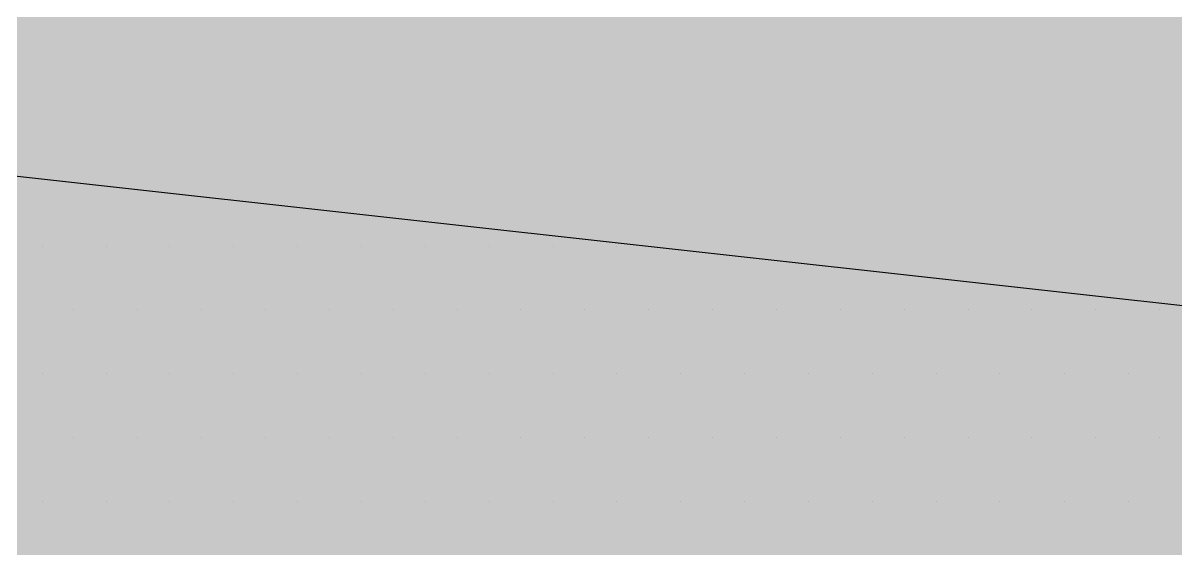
# Paper-space layout 'Layout1' of a CAD drawing. Extents: x -43 to 2298, y -18 to 768.
# Drawn here: x 742.631 to 743.624, y 387.398 to 387.85 of the extents above; entities that cross this region are included whole.
import ezdxf

# ---------------------------------------------------------------- set-up
doc = ezdxf.new("R2010")
doc.units = 0
doc.header["$LTSCALE"] = 2
doc.linetypes.add('CACHEX2', pattern=[0.75, 0.5, -0.25])
doc.layers.add('CARTOUCHE', color=7, linetype='Continuous')
doc.layers.add('LOGO', color=7, linetype='Continuous')

# ---------------------------------------------------------------- blocks, each defined once
blk = doc.blocks.new('A$C715108E3')
at = {"layer": 'LOGO', "color": 131}
for p, q in [((1.6762, -3.6077), (1.6762, -3.6077)), ((1.7681, -3.6077), (1.7681, -3.6077)), ((1.8591, -3.6077), (1.8591, -3.6077)), ((1.9512, -3.6077), (1.9512, -3.6077)), ((2.0432, -3.6077), (2.0432, -3.6077)), ((2.1344, -3.6077), (2.1344, -3.6077)), ((2.2265, -3.6077), (2.2265, -3.6077)), ((2.3183, -3.6077), (2.3183, -3.6077)), ((2.4101, -3.6077), (2.4101, -3.6077)), ((2.5018, -3.6077), (2.5018, -3.6077)), ((1.722, -3.699), (1.722, -3.699)), ((1.8138, -3.699), (1.8138, -3.699)), ((1.9056, -3.699), (1.9056, -3.699)), ((1.9969, -3.699), (1.9969, -3.699)), ((2.0889, -3.699), (2.0889, -3.699)), ((2.1807, -3.699), (2.1807, -3.699)), ((2.2726, -3.699), (2.2726, -3.699)), ((2.364, -3.699), (2.364, -3.699)), ((2.4559, -3.699), (2.4559, -3.699)), ((2.5477, -3.699), (2.5477, -3.699)), ((2.639, -3.699), (2.639, -3.699)), ((2.731, -3.699), (2.731, -3.699)), ((2.823, -3.699), (2.823, -3.699)), ((2.9143, -3.699), (2.9143, -3.699)), ((3.0061, -3.699), (3.0061, -3.699)), ((3.0979, -3.699), (3.0979, -3.699)), ((3.1896, -3.699), (3.1896, -3.699)), ((3.2816, -3.699), (3.2816, -3.699)), ((1.6762, -3.7904), (1.6762, -3.7904)), ((1.7681, -3.7904), (1.7681, -3.7904)), ((1.8591, -3.7904), (1.8591, -3.7904)), ((1.9512, -3.7904), (1.9512, -3.7904)), ((2.0432, -3.7904), (2.0432, -3.7904)), ((2.1344, -3.7904), (2.1344, -3.7904)), ((2.2265, -3.7904), (2.2265, -3.7904)), ((2.3183, -3.7904), (2.3183, -3.7904)), ((2.4101, -3.7904), (2.4101, -3.7904)), ((2.5018, -3.7904), (2.5018, -3.7904)), ((2.5934, -3.7904), (2.5934, -3.7904)), ((2.6854, -3.7904), (2.6854, -3.7904)), ((2.7767, -3.7904), (2.7767, -3.7904)), ((2.8687, -3.7904), (2.8687, -3.7904)), ((2.9608, -3.7904), (2.9608, -3.7904)), ((3.0518, -3.7904), (3.0518, -3.7904)), ((3.1439, -3.7904), (3.1439, -3.7904)), ((3.2359, -3.7904), (3.2359, -3.7904)), ((1.722, -3.8826), (1.722, -3.8826)), ((1.8138, -3.8826), (1.8138, -3.8826)), ((1.9056, -3.8826), (1.9056, -3.8826)), ((1.9969, -3.8826), (1.9969, -3.8826)), ((2.0889, -3.8826), (2.0889, -3.8826)), ((2.1807, -3.8826), (2.1807, -3.8826)), ((2.2726, -3.8826), (2.2726, -3.8826)), ((2.364, -3.8826), (2.364, -3.8826)), ((2.4559, -3.8826), (2.4559, -3.8826)), ((2.5477, -3.8826), (2.5477, -3.8826)), ((2.639, -3.8826), (2.639, -3.8826)), ((2.731, -3.8826), (2.731, -3.8826)), ((2.823, -3.8826), (2.823, -3.8826)), ((2.9143, -3.8826), (2.9143, -3.8826)), ((3.0061, -3.8826), (3.0061, -3.8826)), ((3.0979, -3.8826), (3.0979, -3.8826)), ((3.1896, -3.8826), (3.1896, -3.8826)), ((3.2816, -3.8826), (3.2816, -3.8826)), ((1.6762, -3.9741), (1.6762, -3.9741)), ((1.7681, -3.9741), (1.7681, -3.9741)), ((1.8591, -3.9741), (1.8591, -3.9741)), ((1.9512, -3.9741), (1.9512, -3.9741)), ((2.0432, -3.9741), (2.0432, -3.9741)), ((2.1344, -3.9741), (2.1344, -3.9741)), ((2.2265, -3.9741), (2.2265, -3.9741)), ((2.3183, -3.9741), (2.3183, -3.9741)), ((2.4101, -3.9741), (2.4101, -3.9741)), ((2.5018, -3.9741), (2.5018, -3.9741)), ((2.5934, -3.9741), (2.5934, -3.9741)), ((2.6854, -3.9741), (2.6854, -3.9741)), ((2.7767, -3.9741), (2.7767, -3.9741)), ((2.8687, -3.9741), (2.8687, -3.9741)), ((2.9608, -3.9741), (2.9608, -3.9741)), ((3.0518, -3.9741), (3.0518, -3.9741)), ((3.1439, -3.9741), (3.1439, -3.9741)), ((3.2359, -3.9741), (3.2359, -3.9741))]:
    blk.add_line(p, q, dxfattribs=at)
blk.add_lwpolyline([(4.8497, -5.4935), (3.9051, -3.7588), (-0.4601, -3.2749), (1.2763, -0.8417), (0, 0), (-1.7101, -2.322), (-3.5228, 1.6324), (-4.3907, 1.9382), (-5.4878, 2.0402), (-2.8588, -3.8274), (-4.4672, -5.9198), (-4.8244, -3.2921), (-5.1561, -2.8832), (-5.6923, -1.5053), (-6.7131, -2.8584), (-7.4026, -1.3018), (-8.4999, -2.7561), (-7.811, -4.4145)], dxfattribs=at)
blk = doc.blocks.new('A$C581E6685')
at = {"layer": 'LOGO', "color": 32, "linetype": 'CACHEX2', "ltscale": 1.5}
blk.add_ellipse((-38.0538, 23.8138), major_axis=(-19.0311, -3.534), ratio=0.590567, dxfattribs=at)
at = {"layer": 'LOGO', "color": 32}
blk.add_ellipse((-37.6144, 23.8499), major_axis=(-13.5768, -4.2839), ratio=0.791971, dxfattribs=at)
at = {"layer": 'CARTOUCHE'}
blk.add_blockref('A$C715108E3', (-31.6739, 36.3189), dxfattribs=at)
blk = doc.blocks.new('miniLogo')
at = {"layer": 'CARTOUCHE', "true_color": 0xffffff}
h = blk.add_hatch(color=7, dxfattribs=at)
h.dxf.hatch_style = 1
edge = h.paths.add_edge_path()
edge.add_spline(control_points=[(960.74149, 27.42506), (960.74149, 16.5339), (960.74149, 5.64274), (960.74149, 1.80274), (964.58149, 1.80274), (1010.12076, 1.80274), (1055.66003, 1.80274), (1059.50003, 1.80274), (1059.50003, 5.64274), (1059.50003, 16.5339), (1059.50003, 27.42506), (1059.50003, 31.26506), (1055.66003, 31.26506), (1010.12076, 31.26506), (964.58149, 31.26506), (960.74149, 31.26506), (960.74149, 27.42506)], knot_values=[0, 0, 0, 1, 1, 2.570796, 2.570796, 3.570796, 3.570796, 5.141593, 5.141593, 6.141593, 6.141593, 7.712389, 7.712389, 8.712389, 8.712389, 10.283185, 10.283185, 10.283185], weights=[1, 1, 1, 0.707107, 1, 1, 1, 0.707107, 1, 1, 1, 0.707107, 1, 1, 1, 0.707107, 1], degree=2, periodic=0)
at = {"layer": 'CARTOUCHE'}
blk.add_rational_spline([(960.74149, 27.42506), (960.74149, 16.5339), (960.74149, 5.64274), (960.74149, 1.80274), (964.58149, 1.80274), (1010.12076, 1.80274), (1055.66003, 1.80274), (1059.50003, 1.80274), (1059.50003, 5.64274), (1059.50003, 16.5339), (1059.50003, 27.42506), (1059.50003, 31.26506), (1055.66003, 31.26506), (1010.12076, 31.26506), (964.58149, 31.26506), (960.74149, 31.26506), (960.74149, 27.42506)], [1, 1, 1, 0.707106781187, 1, 1, 1, 0.707106781187, 1, 1, 1, 0.707106781187, 1, 1, 1, 0.707106781187, 1], degree=2, knots=[0, 0, 0, 1, 1, 2.570796, 2.570796, 3.570796, 3.570796, 5.141593, 5.141593, 6.141593, 6.141593, 7.712389, 7.712389, 8.712389, 8.712389, 10.283185, 10.283185, 10.283185], dxfattribs=at)
at = {"layer": 'CARTOUCHE', "xscale": 0.6, "yscale": 0.6, "zscale": 0.6}
blk.add_blockref('A$C581E6685', (998.01223, 3.18331), dxfattribs=at)

psp = doc.layouts.get("Layout1")

# ---------------------------------------------------------------- block references
at = {"layer": 'CARTOUCHE'}
psp.add_blockref('miniLogo', (-237.36632, 364.8484), dxfattribs=at)

doc.saveas('drawing.dxf')
